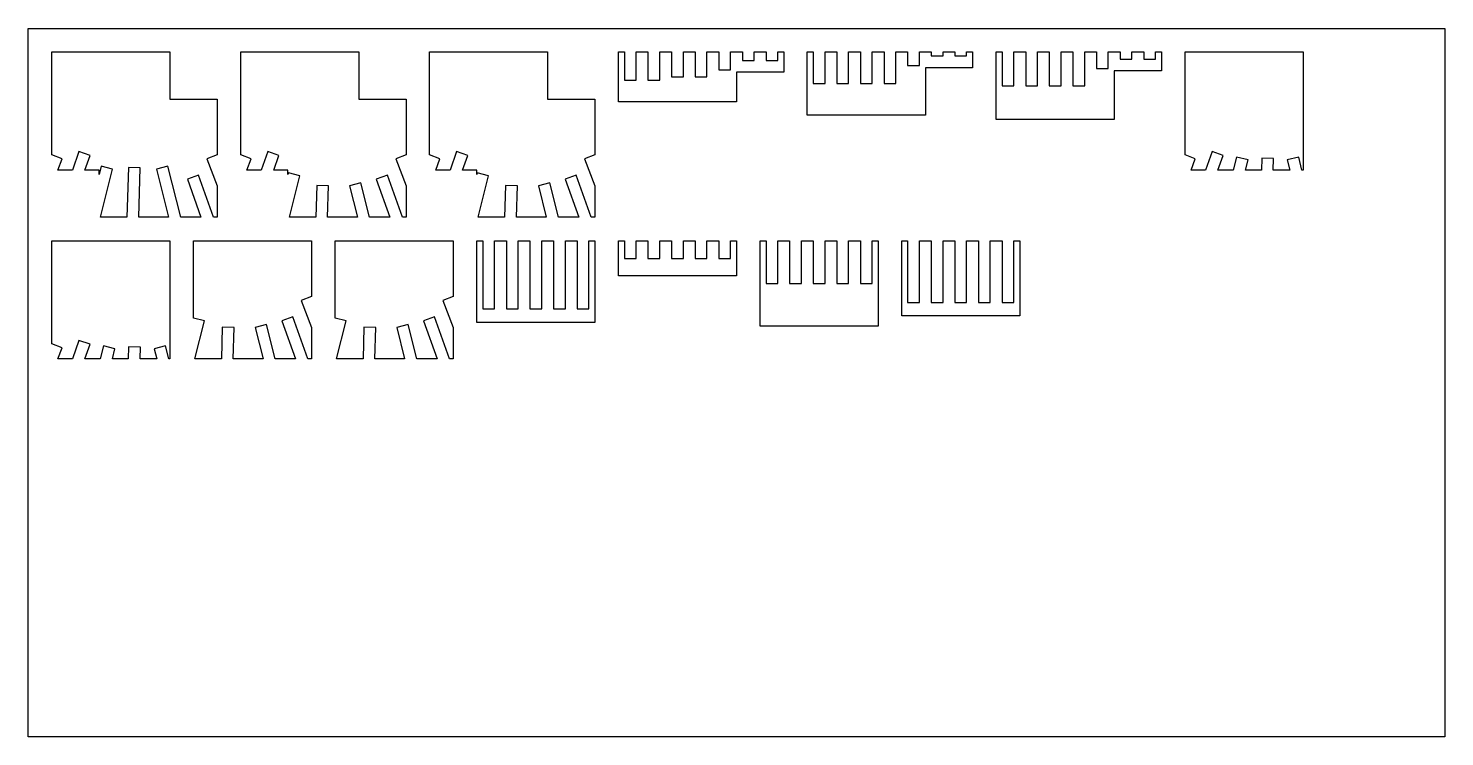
# Model space of a CAD drawing. Header units: metres. Extents: x 0 to 600, y 0 to 300.
import ezdxf

# ---------------------------------------------------------------- set-up
doc = ezdxf.new("R2010")
doc.units = ezdxf.units.M

msp = doc.modelspace()

# ---------------------------------------------------------------- linework, layer by layer
at = {"layer": 'C-1'}
for p, q in [((190, 175.419522), (190, 210)), ((190, 210), (192.5, 210)), ((192.5, 210), (192.5, 181.143448)), ((197.5, 181.143448), (197.5, 210)), ((197.5, 210), (202.5, 210)), ((202.5, 210), (202.5, 181.143448)), ((207.5, 181.143448), (207.5, 210)), ((207.5, 210), (212.5, 210)), ((212.5, 210), (212.5, 181.143448)), ((217.5, 181.143448), (217.5, 210)), ((217.5, 210), (222.5, 210)), ((222.5, 210), (222.5, 181.143448)), ((227.5, 181.143448), (227.5, 210)), ((227.5, 210), (232.5, 210)), ((232.5, 210), (232.5, 181.143448)), ((237.5, 181.143448), (237.5, 210)), ((237.5, 210), (240, 210)), ((240, 210), (240, 175.419522)), ((192.5, 181.143448), (197.5, 181.143448)), ((202.5, 181.143448), (207.5, 181.143448)), ((212.5, 181.143448), (217.5, 181.143448)), ((222.5, 181.143448), (227.5, 181.143448)), ((232.5, 181.143448), (237.5, 181.143448)), ((240, 175.419522), (190, 175.419522))]:
    msp.add_line(p, q, dxfattribs=at)
at = {"layer": 'C-2'}
for p, q in [((250, 195.13016), (250, 210)), ((250, 210), (252.5, 210)), ((252.5, 210), (252.5, 202.56508)), ((257.5, 202.56508), (257.5, 210)), ((257.5, 210), (262.5, 210)), ((262.5, 210), (262.5, 202.56508)), ((267.5, 202.56508), (267.5, 210)), ((267.5, 210), (272.5, 210)), ((272.5, 210), (272.5, 202.56508)), ((277.5, 202.56508), (277.5, 210)), ((277.5, 210), (282.5, 210)), ((282.5, 210), (282.5, 202.56508)), ((287.5, 202.56508), (287.5, 210)), ((287.5, 210), (292.5, 210)), ((292.5, 210), (292.5, 202.56508)), ((297.5, 202.56508), (297.5, 210)), ((297.5, 210), (300, 210)), ((300, 210), (300, 195.13016)), ((252.5, 202.56508), (257.5, 202.56508)), ((262.5, 202.56508), (267.5, 202.56508)), ((272.5, 202.56508), (277.5, 202.56508)), ((282.5, 202.56508), (287.5, 202.56508)), ((292.5, 202.56508), (297.5, 202.56508)), ((300, 195.13016), (250, 195.13016))]:
    msp.add_line(p, q, dxfattribs=at)
at = {"layer": 'C-3'}
for p, q in [((250, 268.917584), (250, 290)), ((250, 290), (252.5, 290)), ((252.5, 290), (252.5, 278.03864)), ((257.5, 278.03864), (257.5, 290)), ((257.5, 290), (262.5, 290)), ((262.5, 290), (262.5, 278.03864)), ((267.5, 278.03864), (267.5, 290)), ((267.5, 290), (272.5, 290)), ((272.5, 290), (272.5, 279.458792)), ((277.5, 279.458792), (277.5, 290)), ((277.5, 290), (282.5, 290)), ((282.5, 290), (282.5, 279.458792)), ((287.5, 279.458792), (287.5, 290)), ((287.5, 290), (292.5, 290)), ((292.5, 290), (292.5, 282.385706)), ((297.5, 282.385706), (297.5, 290)), ((297.5, 290), (302.5, 290)), ((302.5, 290), (302.5, 286.385706)), ((307.5, 286.385706), (307.5, 290)), ((307.5, 290), (312.5, 290)), ((312.5, 290), (312.5, 286.385706)), ((317.5, 286.385706), (317.5, 290)), ((317.5, 290), (320, 290)), ((320, 290), (320, 281.385706)), ((292.5, 282.385706), (297.5, 282.385706)), ((302.5, 286.385706), (307.5, 286.385706)), ((312.5, 286.385706), (317.5, 286.385706)), ((252.5, 278.03864), (257.5, 278.03864)), ((262.5, 278.03864), (267.5, 278.03864)), ((272.5, 279.458792), (277.5, 279.458792)), ((282.5, 279.458792), (287.5, 279.458792)), ((300, 281.385706), (300, 268.917584)), ((320, 281.385706), (300, 281.385706)), ((300, 268.917584), (250, 268.917584))]:
    msp.add_line(p, q, dxfattribs=at)
at = {"layer": 'C-4'}
for p, q in [((330, 263.282193), (330, 290)), ((330, 290), (332.5, 290)), ((332.5, 290), (332.5, 276.641096)), ((337.5, 276.641096), (337.5, 290)), ((337.5, 290), (342.5, 290)), ((342.5, 290), (342.5, 276.641096)), ((347.5, 276.641096), (347.5, 290)), ((347.5, 290), (352.5, 290)), ((352.5, 290), (352.5, 276.641096)), ((357.5, 276.641096), (357.5, 290)), ((357.5, 290), (362.5, 290)), ((362.5, 290), (362.5, 276.641096)), ((367.5, 276.641096), (367.5, 290)), ((367.5, 290), (372.5, 290)), ((372.5, 290), (372.5, 284.290285)), ((377.5, 284.290285), (377.5, 290)), ((377.5, 290), (382.5, 290)), ((382.5, 290), (382.5, 288.290285)), ((382.5, 288.290285), (387.5, 288.290285)), ((387.5, 288.290285), (387.5, 290)), ((387.5, 290), (392.5, 290)), ((392.5, 290), (392.5, 288.290285)), ((392.5, 288.290285), (397.5, 288.290285)), ((397.5, 288.290285), (397.5, 290)), ((397.5, 290), (400, 290)), ((400, 290), (400, 283.290285)), ((372.5, 284.290285), (377.5, 284.290285)), ((380, 283.290285), (380, 263.282193)), ((400, 283.290285), (380, 283.290285)), ((332.5, 276.641096), (337.5, 276.641096)), ((342.5, 276.641096), (347.5, 276.641096)), ((352.5, 276.641096), (357.5, 276.641096)), ((362.5, 276.641096), (367.5, 276.641096)), ((380, 263.282193), (330, 263.282193))]:
    msp.add_line(p, q, dxfattribs=at)
at = {"layer": 'C-5'}
for p, q in [((410, 261.334585), (410, 290)), ((410, 290), (412.5, 290)), ((412.5, 290), (412.5, 275.667292)), ((417.5, 275.667292), (417.5, 290)), ((417.5, 290), (422.5, 290)), ((422.5, 290), (422.5, 275.667292)), ((427.5, 275.667292), (427.5, 290)), ((427.5, 290), (432.5, 290)), ((432.5, 290), (432.5, 275.667292)), ((437.5, 275.667292), (437.5, 290)), ((437.5, 290), (442.5, 290)), ((442.5, 290), (442.5, 275.667292)), ((447.5, 275.667292), (447.5, 290)), ((447.5, 290), (452.5, 290)), ((452.5, 290), (452.5, 282.959607)), ((457.5, 282.959607), (457.5, 290)), ((457.5, 290), (462.5, 290)), ((462.5, 290), (462.5, 286.959607)), ((467.5, 286.959607), (467.5, 290)), ((467.5, 290), (472.5, 290)), ((472.5, 290), (472.5, 286.959607)), ((477.5, 286.959607), (477.5, 290)), ((477.5, 290), (480, 290)), ((480, 290), (480, 281.959607)), ((452.5, 282.959607), (457.5, 282.959607)), ((462.5, 286.959607), (467.5, 286.959607)), ((472.5, 286.959607), (477.5, 286.959607)), ((460, 281.959607), (460, 261.334585)), ((480, 281.959607), (460, 281.959607)), ((412.5, 275.667292), (417.5, 275.667292)), ((422.5, 275.667292), (427.5, 275.667292)), ((432.5, 275.667292), (437.5, 275.667292)), ((442.5, 275.667292), (447.5, 275.667292)), ((460, 261.334585), (410, 261.334585))]:
    msp.add_line(p, q, dxfattribs=at)
at = {"layer": 'C-6'}
for p, q in [((310, 173.908974), (310, 210)), ((310, 210), (312.5, 210)), ((312.5, 210), (312.5, 191.954487)), ((317.5, 191.954487), (317.5, 210)), ((317.5, 210), (322.5, 210)), ((322.5, 210), (322.5, 191.954487)), ((327.5, 191.954487), (327.5, 210)), ((327.5, 210), (332.5, 210)), ((332.5, 210), (332.5, 191.954487)), ((337.5, 191.954487), (337.5, 210)), ((337.5, 210), (342.5, 210)), ((342.5, 210), (342.5, 191.954487)), ((347.5, 191.954487), (347.5, 210)), ((347.5, 210), (352.5, 210)), ((352.5, 210), (352.5, 191.954487)), ((357.5, 191.954487), (357.5, 210)), ((357.5, 210), (360, 210)), ((360, 210), (360, 173.908974)), ((312.5, 191.954487), (317.5, 191.954487)), ((322.5, 191.954487), (327.5, 191.954487)), ((332.5, 191.954487), (337.5, 191.954487)), ((342.5, 191.954487), (347.5, 191.954487)), ((352.5, 191.954487), (357.5, 191.954487)), ((360, 173.908974), (310, 173.908974))]:
    msp.add_line(p, q, dxfattribs=at)
at = {"layer": 'C-7'}
for p, q in [((370, 178.209143), (370, 210)), ((370, 210), (372.5, 210)), ((372.5, 210), (372.5, 183.933069)), ((377.5, 183.933069), (377.5, 210)), ((377.5, 210), (382.5, 210)), ((382.5, 210), (382.5, 183.933069)), ((387.5, 183.933069), (387.5, 210)), ((387.5, 210), (392.5, 210)), ((392.5, 210), (392.5, 183.933069)), ((397.5, 183.933069), (397.5, 210)), ((397.5, 210), (402.5, 210)), ((402.5, 210), (402.5, 183.933069)), ((407.5, 183.933069), (407.5, 210)), ((407.5, 210), (412.5, 210)), ((412.5, 210), (412.5, 183.933069)), ((417.5, 183.933069), (417.5, 210)), ((417.5, 210), (420, 210)), ((420, 210), (420, 178.209143)), ((372.5, 183.933069), (377.5, 183.933069)), ((382.5, 183.933069), (387.5, 183.933069)), ((392.5, 183.933069), (397.5, 183.933069)), ((402.5, 183.933069), (407.5, 183.933069)), ((412.5, 183.933069), (417.5, 183.933069)), ((420, 178.209143), (370, 178.209143))]:
    msp.add_line(p, q, dxfattribs=at)
at = {"layer": 'sheet_boundary'}
for p, q in [((0, 300), (600, 300)), ((0, 0), (0, 300)), ((600, 300), (600, 0)), ((600, 0), (0, 0))]:
    msp.add_line(p, q, dxfattribs=at)
at = {"layer": 'Z-1'}
for p, q in [((490, 246.396686), (490, 290)), ((490, 290), (540, 290)), ((540, 290), (540, 240)), ((494.367244, 244.74044), (490, 246.396686)), ((501.434016, 247.84291), (498.651752, 240)), ((506.146288, 246.171237), (501.434016, 247.84291)), ((503.957049, 240), (506.146288, 246.171237)), ((492.569467, 240), (494.367244, 244.74044)), ((498.651752, 240), (492.569467, 240)), ((510.46802, 240), (503.957049, 240)), ((511.843482, 245.459267), (510.46802, 240)), ((516.691962, 244.237693), (511.843482, 245.459267)), ((515.624275, 240), (516.691962, 244.237693)), ((522.356739, 240), (515.624275, 240)), ((522.500954, 245.069074), (522.356739, 240)), ((527.498931, 244.926882), (522.500954, 245.069074)), ((527.358762, 240), (527.498931, 244.926882)), ((534.375725, 240), (527.358762, 240)), ((538.156518, 245.459267), (533.308038, 244.237693)), ((533.308038, 244.237693), (534.375725, 240)), ((539.53198, 240), (538.156518, 245.459267)), ((540, 240), (539.53198, 240))]:
    msp.add_line(p, q, dxfattribs=at)
at = {"layer": 'Z-2'}
for p, q in [((10, 166.396686), (10, 210)), ((10, 210), (60, 210)), ((60, 210), (60, 160)), ((14.367244, 164.74044), (10, 166.396686)), ((12.569467, 160), (14.367244, 164.74044)), ((21.434016, 167.84291), (18.651752, 160)), ((26.146288, 166.171237), (21.434016, 167.84291)), ((23.957049, 160), (26.146288, 166.171237)), ((31.843482, 165.459267), (30.46802, 160)), ((36.691962, 164.237693), (31.843482, 165.459267)), ((35.624275, 160), (36.691962, 164.237693)), ((42.500954, 165.069074), (42.356739, 160)), ((47.498931, 164.926882), (42.500954, 165.069074)), ((47.358762, 160), (47.498931, 164.926882)), ((58.156518, 165.459267), (53.308038, 164.237693)), ((53.308038, 164.237693), (54.375725, 160)), ((59.53198, 160), (58.156518, 165.459267)), ((18.651752, 160), (12.569467, 160)), ((30.46802, 160), (23.957049, 160)), ((42.356739, 160), (35.624275, 160)), ((54.375725, 160), (47.358762, 160)), ((60, 160), (59.53198, 160))]:
    msp.add_line(p, q, dxfattribs=at)
at = {"layer": 'Z-3'}
for p, q in [((10, 246.396686), (10, 290)), ((10, 290), (60, 290)), ((60, 290), (60, 270)), ((60, 270), (80, 270)), ((80, 270), (80, 246.396686)), ((14.367244, 244.74044), (10, 246.396686)), ((21.434016, 247.84291), (18.651752, 240)), ((26.146288, 246.171237), (21.434016, 247.84291)), ((23.957049, 240), (26.146288, 246.171237)), ((80, 246.396686), (75.632756, 244.74044)), ((12.569467, 240), (14.367244, 244.74044)), ((18.651752, 240), (12.569467, 240)), ((30, 240), (23.957049, 240)), ((30.866223, 241.580483), (30, 238.142409)), ((30, 238.142409), (30, 240)), ((30.585276, 220), (35.714703, 240.358909)), ((35.714703, 240.358909), (30.866223, 241.580483)), ((42.3872, 241.070691), (41.787742, 220)), ((47.385178, 240.9285), (42.3872, 241.070691)), ((46.789765, 220), (47.385178, 240.9285)), ((59.133777, 241.580483), (54.285297, 240.358909)), ((54.285297, 240.358909), (59.414724, 220)), ((64.57098, 220), (59.133777, 241.580483)), ((75.632756, 244.74044), (80, 233.224743)), ((72.113473, 237.84291), (67.401201, 236.171237)), ((67.401201, 236.171237), (73.13793, 220)), ((78.443226, 220), (72.113473, 237.84291)), ((80, 233.224743), (80, 220)), ((41.787742, 220), (30.585276, 220)), ((59.414724, 220), (46.789765, 220)), ((73.13793, 220), (64.57098, 220)), ((80, 220), (78.443226, 220))]:
    msp.add_line(p, q, dxfattribs=at)
at = {"layer": 'Z-4'}
for p, q in [((90, 246.396686), (90, 290)), ((90, 290), (140, 290)), ((140, 290), (140, 270)), ((140, 270), (160, 270)), ((160, 270), (160, 246.396686)), ((94.367244, 244.74044), (90, 246.396686)), ((101.434016, 247.84291), (98.651752, 240)), ((106.146288, 246.171237), (101.434016, 247.84291)), ((103.957049, 240), (106.146288, 246.171237)), ((160, 246.396686), (155.632756, 244.74044)), ((92.569467, 240), (94.367244, 244.74044)), ((98.651752, 240), (92.569467, 240)), ((110, 240), (103.957049, 240)), ((110, 238.142409), (110, 240)), ((155.632756, 244.74044), (160, 233.224743)), ((110.151134, 238.742267), (110, 238.142409)), ((114.999614, 237.520692), (110.151134, 238.742267)), ((110.585276, 220), (114.999614, 237.520692)), ((140.915398, 234.509156), (136.066918, 233.287581)), ((144.57098, 220), (140.915398, 234.509156)), ((152.113473, 237.84291), (147.401201, 236.171237)), ((147.401201, 236.171237), (153.13793, 220)), ((158.443226, 220), (152.113473, 237.84291)), ((122.16967, 233.424596), (121.787742, 220)), ((127.167648, 233.282405), (122.16967, 233.424596)), ((126.789765, 220), (127.167648, 233.282405)), ((136.066918, 233.287581), (139.414724, 220)), ((160, 233.224743), (160, 220)), ((121.787742, 220), (110.585276, 220)), ((139.414724, 220), (126.789765, 220)), ((153.13793, 220), (144.57098, 220)), ((160, 220), (158.443226, 220))]:
    msp.add_line(p, q, dxfattribs=at)
at = {"layer": 'Z-5'}
for p, q in [((170, 246.396686), (170, 290)), ((170, 290), (220, 290)), ((220, 290), (220, 270)), ((220, 270), (240, 270)), ((240, 270), (240, 246.396686)), ((174.367244, 244.74044), (170, 246.396686)), ((181.434016, 247.84291), (178.651752, 240)), ((186.146288, 246.171237), (181.434016, 247.84291)), ((183.957049, 240), (186.146288, 246.171237)), ((240, 246.396686), (235.632756, 244.74044)), ((172.569467, 240), (174.367244, 244.74044)), ((178.651752, 240), (172.569467, 240)), ((190, 240), (183.957049, 240)), ((190, 238.142409), (190, 240)), ((235.632756, 244.74044), (240, 233.224743)), ((190.151134, 238.742267), (190, 238.142409)), ((194.999614, 237.520692), (190.151134, 238.742267)), ((190.585276, 220), (194.999614, 237.520692)), ((220.915398, 234.509156), (216.066918, 233.287581)), ((224.57098, 220), (220.915398, 234.509156)), ((232.113473, 237.84291), (227.401201, 236.171237)), ((227.401201, 236.171237), (233.13793, 220)), ((238.443226, 220), (232.113473, 237.84291)), ((202.16967, 233.424596), (201.787742, 220)), ((207.167648, 233.282405), (202.16967, 233.424596)), ((206.789765, 220), (207.167648, 233.282405)), ((216.066918, 233.287581), (219.414724, 220)), ((240, 233.224743), (240, 220)), ((201.787742, 220), (190.585276, 220)), ((219.414724, 220), (206.789765, 220)), ((233.13793, 220), (224.57098, 220)), ((240, 220), (238.443226, 220))]:
    msp.add_line(p, q, dxfattribs=at)
at = {"layer": 'Z-6'}
for p, q in [((70, 177.315812), (70, 210)), ((70, 210), (120, 210)), ((120, 210), (120, 186.396686)), ((120, 186.396686), (115.632756, 184.74044)), ((115.632756, 184.74044), (120, 173.224743)), ((74.65265, 176.143577), (70, 177.315812)), ((70.585276, 160), (74.65265, 176.143577)), ((100.915398, 174.509156), (96.066918, 173.287581)), ((104.57098, 160), (100.915398, 174.509156)), ((112.113473, 177.84291), (107.401201, 176.171237)), ((107.401201, 176.171237), (113.13793, 160)), ((118.443226, 160), (112.113473, 177.84291)), ((82.16967, 173.424596), (81.787742, 160)), ((87.167648, 173.282405), (82.16967, 173.424596)), ((86.789765, 160), (87.167648, 173.282405)), ((96.066918, 173.287581), (99.414724, 160)), ((120, 173.224743), (120, 160)), ((81.787742, 160), (70.585276, 160)), ((99.414724, 160), (86.789765, 160)), ((113.13793, 160), (104.57098, 160)), ((120, 160), (118.443226, 160))]:
    msp.add_line(p, q, dxfattribs=at)
at = {"layer": 'Z-7'}
for p, q in [((130, 177.315812), (130, 210)), ((130, 210), (180, 210)), ((180, 210), (180, 186.396686)), ((180, 186.396686), (175.632756, 184.74044)), ((175.632756, 184.74044), (180, 173.224743)), ((134.65265, 176.143577), (130, 177.315812)), ((130.585276, 160), (134.65265, 176.143577)), ((160.915398, 174.509156), (156.066918, 173.287581)), ((164.57098, 160), (160.915398, 174.509156)), ((172.113473, 177.84291), (167.401201, 176.171237)), ((167.401201, 176.171237), (173.13793, 160)), ((178.443226, 160), (172.113473, 177.84291)), ((142.16967, 173.424596), (141.787742, 160)), ((147.167648, 173.282405), (142.16967, 173.424596)), ((146.789765, 160), (147.167648, 173.282405)), ((156.066918, 173.287581), (159.414724, 160)), ((180, 173.224743), (180, 160)), ((141.787742, 160), (130.585276, 160)), ((159.414724, 160), (146.789765, 160)), ((173.13793, 160), (164.57098, 160)), ((180, 160), (178.443226, 160))]:
    msp.add_line(p, q, dxfattribs=at)

doc.saveas('drawing.dxf')
